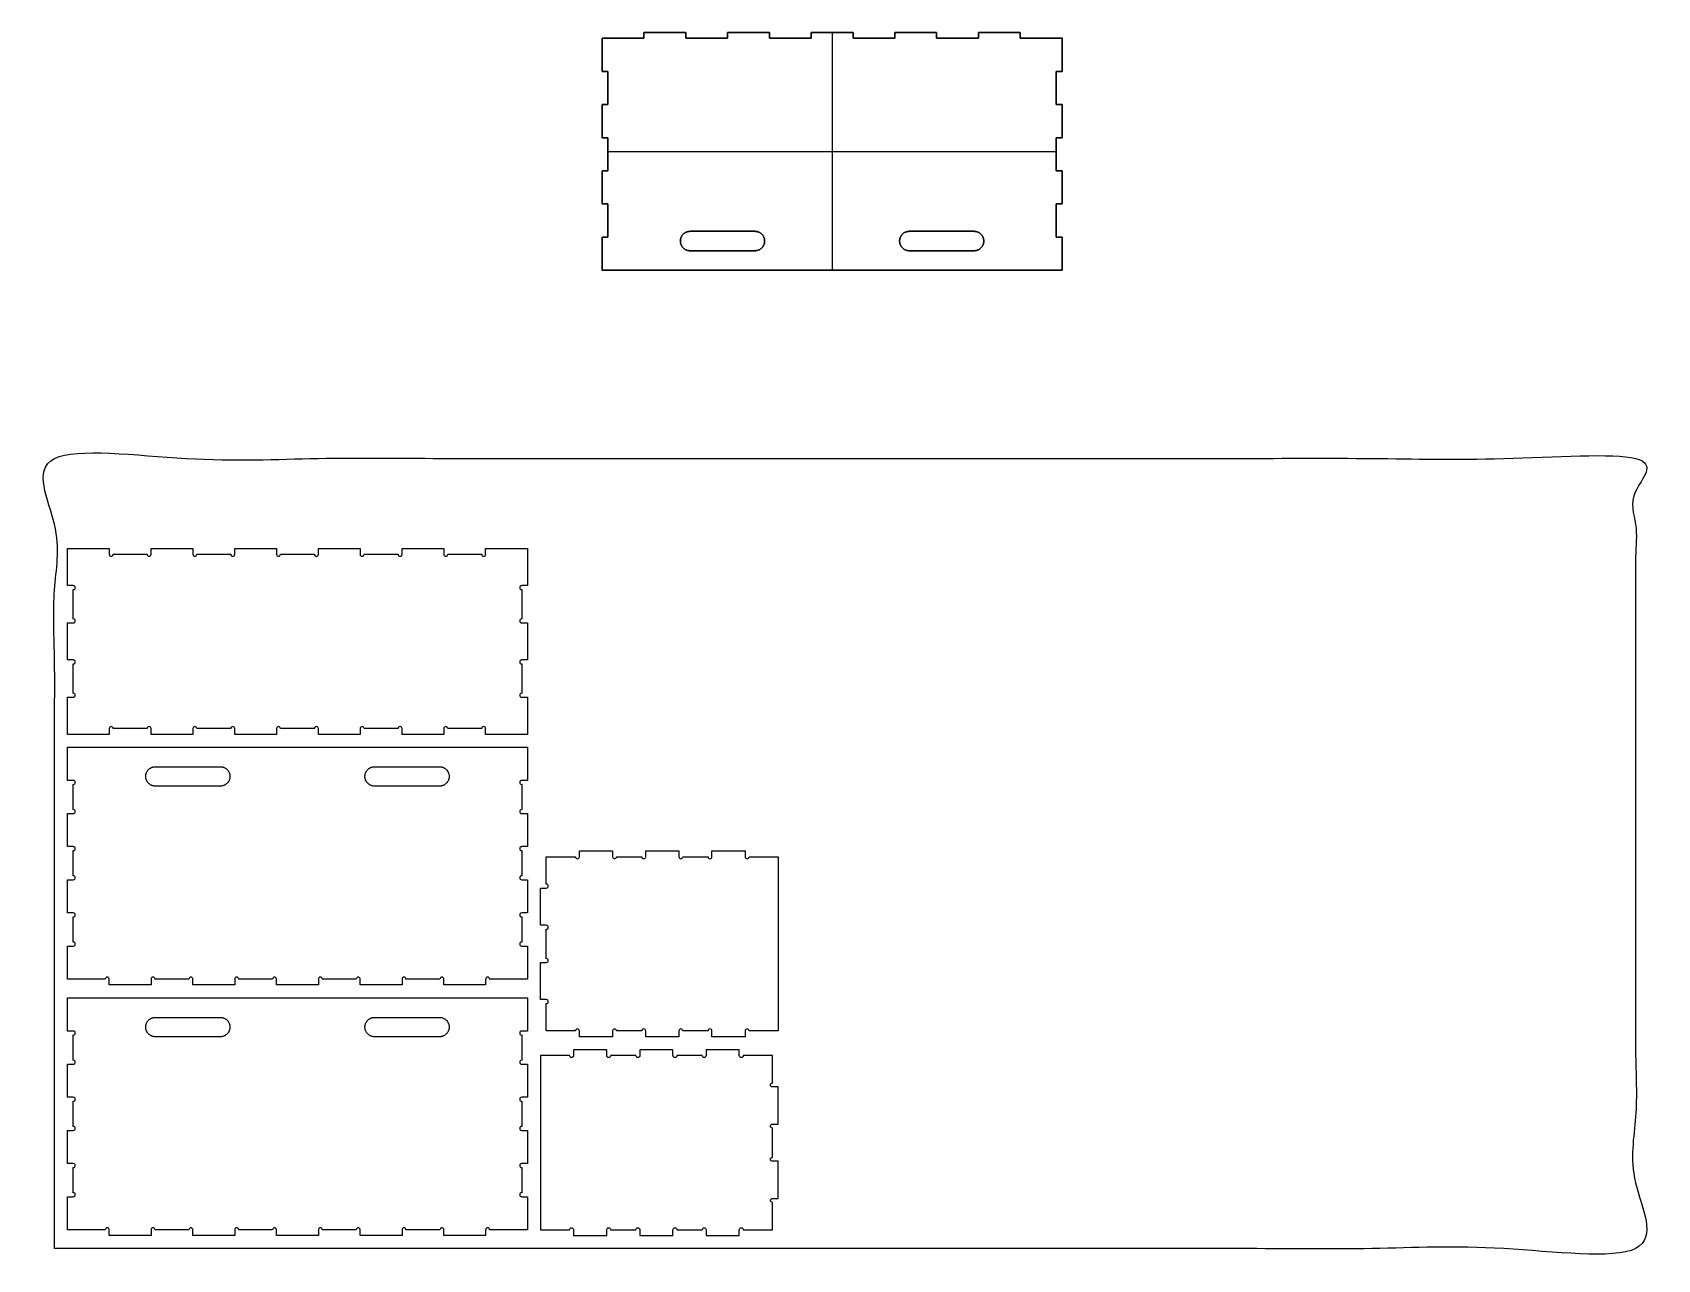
# Model space of a CAD drawing. Header units: millimetres. Extents: x -9556 to -1947, y -3269 to 306.
# Drawn here: x -7020 to -4513, y -3264 to -1370 of the extents above; entities that cross this region are included whole.
import ezdxf

# ---------------------------------------------------------------- set-up
doc = ezdxf.new("R2010")
doc.units = ezdxf.units.MM
doc.header["$MEASUREMENT"] = 0
doc.layers.add('2 TRAY TROLLEY$PARTS LAID OUT$DOUBLE BOX', color=7, linetype='Continuous', true_color=0x000000)
doc.layers.add('SHEETS TO CUT$9MM BIRCH$02.9 710 WIDE BOX', color=7, linetype='Continuous', true_color=0x000000)

msp = doc.modelspace()

# ---------------------------------------------------------------- linework, layer by layer
at = {"layer": '2 TRAY TROLLEY$PARTS LAID OUT$DOUBLE BOX', "color": 96, "true_color": 0x007f00}
for p, q in [((-6141.4, -1429.7, -50), (-6141.4, -1378.6, -50)), ((-6141.4, -1378.6, -41), (-6141.4, -1429.7, -41)), ((-6076.8, -1378.6, -46.6), (-6141.4, -1378.6, -46.6)), ((-6141.4, -1378.6, -45.5), (-6141.4, -1429.7, -45.5)), ((-6109.1, -1378.6, -50), (-6109.1, -1378.6, -41)), ((-6076.8, -1369.6, -41), (-6012.3, -1369.6, -41)), ((-6076.8, -1369.6, -50), (-6012.3, -1369.6, -50)), ((-6012.3, -1369.6, -45.5), (-6076.8, -1369.6, -45.5)), ((-5947.7, -1378.6, -46.6), (-6012.3, -1378.6, -46.6)), ((-5980, -1378.6, -50), (-5980, -1378.6, -41)), ((-5947.7, -1369.6, -41), (-5883.2, -1369.6, -41)), ((-5947.7, -1369.6, -50), (-5883.2, -1369.6, -50)), ((-5883.2, -1369.6, -45.5), (-5947.7, -1369.6, -45.5)), ((-5818.6, -1378.6, -46.6), (-5883.2, -1378.6, -46.6)), ((-5850.9, -1378.6, -50), (-5850.9, -1378.6, -41)), ((-5818.6, -1369.6, -41), (-5754.1, -1369.6, -41)), ((-5818.6, -1369.6, -50), (-5754.1, -1369.6, -50)), ((-5754.1, -1369.6, -45.5), (-5818.6, -1369.6, -45.5)), ((-5786.4, -1369.6, -41), (-5786.4, -1369.6, -50)), ((-5689.5, -1378.6, -46.6), (-5754.1, -1378.6, -46.6)), ((-5721.8, -1378.6, -50), (-5721.8, -1378.6, -41)), ((-5689.5, -1369.6, -41), (-5625, -1369.6, -41)), ((-5689.5, -1369.6, -50), (-5625, -1369.6, -50)), ((-5625, -1369.6, -45.5), (-5689.5, -1369.6, -45.5)), ((-5560.5, -1378.6, -46.6), (-5625, -1378.6, -46.6)), ((-5592.7, -1378.6, -50), (-5592.7, -1378.6, -41)), ((-5560.5, -1369.6, -41), (-5495.9, -1369.6, -41)), ((-5560.5, -1369.6, -50), (-5495.9, -1369.6, -50)), ((-5495.9, -1369.6, -45.5), (-5560.5, -1369.6, -45.5)), ((-5431.4, -1378.6, -46.6), (-5495.9, -1378.6, -46.6)), ((-5463.6, -1378.6, -50), (-5463.6, -1378.6, -41)), ((-5431.4, -1378.6, -41), (-5431.4, -1429.7, -41)), ((-5431.4, -1378.6, -50), (-5431.4, -1429.7, -50)), ((-5431.4, -1429.7, -45.5), (-5431.4, -1378.6, -45.5)), ((-6136.9, -1429.7, -50), (-6136.9, -1429.7, -41)), ((-6132.4, -1429.7, -41), (-6132.4, -1429.7, -50)), ((-5440.4, -1429.7, -41), (-5440.4, -1429.7, -50)), ((-5435.9, -1429.7, -50), (-5435.9, -1429.7, -41)), ((-6132.4, -1455.3, -50), (-6132.4, -1455.3, -41)), ((-5440.4, -1455.3, -50), (-5440.4, -1455.3, -41)), ((-6141.4, -1532, -50), (-6141.4, -1480.9, -50)), ((-6141.4, -1480.9, -41), (-6141.4, -1532, -41)), ((-6141.4, -1480.9, -45.5), (-6141.4, -1532, -45.5)), ((-6136.9, -1480.9, -50), (-6136.9, -1480.9, -41)), ((-6132.4, -1480.9, -41), (-6132.4, -1480.9, -50)), ((-5440.4, -1480.9, -41), (-5440.4, -1480.9, -50)), ((-5435.9, -1480.9, -50), (-5435.9, -1480.9, -41)), ((-5431.4, -1480.9, -41), (-5431.4, -1532, -41)), ((-5431.4, -1480.9, -50), (-5431.4, -1532, -50)), ((-5431.4, -1532, -45.5), (-5431.4, -1480.9, -45.5)), ((-6136.9, -1532, -50), (-6136.9, -1532, -41)), ((-6132.4, -1532, -41), (-6132.4, -1532, -50)), ((-5440.4, -1532, -41), (-5440.4, -1532, -50)), ((-5435.9, -1532, -50), (-5435.9, -1532, -41)), ((-6132.4, -1557.6, -50), (-6132.4, -1557.6, -41)), ((-5440.4, -1557.6, -50), (-5440.4, -1557.6, -41)), ((-6141.4, -1634.3, -50), (-6141.4, -1583.1, -50)), ((-6141.4, -1583.1, -41), (-6141.4, -1634.3, -41)), ((-6141.4, -1583.1, -45.5), (-6141.4, -1634.3, -45.5)), ((-6136.9, -1583.1, -50), (-6136.9, -1583.1, -41)), ((-6132.4, -1583.1, -50), (-6132.4, -1583.1, -41)), ((-5440.4, -1583.1, -50), (-5440.4, -1583.1, -41)), ((-5435.9, -1583.1, -50), (-5435.9, -1583.1, -41)), ((-5431.4, -1583.1, -41), (-5431.4, -1634.3, -41)), ((-5431.4, -1583.1, -50), (-5431.4, -1634.3, -50)), ((-5431.4, -1634.3, -45.5), (-5431.4, -1583.1, -45.5)), ((-6136.9, -1634.3, -50), (-6136.9, -1634.3, -41)), ((-6132.4, -1634.3, -41), (-6132.4, -1634.3, -50)), ((-5440.4, -1634.3, -41), (-5440.4, -1634.3, -50)), ((-5435.9, -1634.3, -50), (-5435.9, -1634.3, -41)), ((-6132.4, -1659.9, -50), (-6132.4, -1659.9, -41)), ((-5440.4, -1659.9, -50), (-5440.4, -1659.9, -41)), ((-6141.4, -1736.6, -50), (-6141.4, -1685.4, -50)), ((-6141.4, -1685.4, -41), (-6141.4, -1736.6, -41)), ((-6141.4, -1685.4, -45.5), (-6141.4, -1736.6, -45.5)), ((-6136.9, -1685.4, -50), (-6136.9, -1685.4, -41)), ((-6132.4, -1685.4, -50), (-6132.4, -1685.4, -41)), ((-5440.4, -1685.4, -50), (-5440.4, -1685.4, -41)), ((-5435.9, -1685.4, -50), (-5435.9, -1685.4, -41)), ((-5431.4, -1685.4, -41), (-5431.4, -1736.6, -41)), ((-5431.4, -1685.4, -50), (-5431.4, -1736.6, -50)), ((-5431.4, -1736.6, -45.5), (-5431.4, -1685.4, -45.5)), ((-6141.4, -1736.6, -41), (-5431.4, -1736.6, -41)), ((-5431.4, -1736.6, -50), (-6141.4, -1736.6, -50)), ((-6141.4, -1736.6, -50), (-6141.4, -1736.6, -41)), ((-6141.4, -1736.6, -45.5), (-5431.4, -1736.6, -45.5)), ((-5786.4, -1736.6, -41), (-5786.4, -1736.6, -50)), ((-5431.4, -1736.6, -50), (-5431.4, -1736.6, -41))]:
    msp.add_line(p, q, dxfattribs=at)
for points in [[(-6141.4, -1378.6, -50), (-6109.1, -1378.6, -50), (-6076.8, -1378.6, -50)], [(-6141.4, -1378.6, -41), (-6141.4, -1378.6, -45.5), (-6141.4, -1378.6, -50)], [(-6076.8, -1378.6, -41), (-6109.1, -1378.6, -41), (-6141.4, -1378.6, -41)], [(-6076.8, -1369.6, -41), (-6076.8, -1369.6, -45.5), (-6076.8, -1369.6, -50)], [(-6076.8, -1369.6, -50), (-6076.8, -1374.1, -50), (-6076.8, -1378.6, -50)], [(-6076.8, -1378.6, -41), (-6076.8, -1374.1, -41), (-6076.8, -1369.6, -41)], [(-6076.8, -1378.6, -46.6), (-6076.8, -1374.1, -46.6), (-6076.8, -1369.6, -46.6)], [(-6076.8, -1378.6, -50), (-6076.8, -1378.6, -45.5), (-6076.8, -1378.6, -41)], [(-6012.3, -1369.6, -50), (-6012.3, -1369.6, -45.5), (-6012.3, -1369.6, -41)], [(-6012.3, -1378.6, -50), (-6012.3, -1374.1, -50), (-6012.3, -1369.6, -50)], [(-6012.3, -1369.6, -41), (-6012.3, -1374.1, -41), (-6012.3, -1378.6, -41)], [(-6012.3, -1378.6, -46.6), (-6012.3, -1374.1, -46.6), (-6012.3, -1369.6, -46.6)], [(-6012.3, -1378.6, -50), (-5980, -1378.6, -50), (-5947.7, -1378.6, -50)], [(-5947.7, -1378.6, -41), (-5980, -1378.6, -41), (-6012.3, -1378.6, -41)], [(-6012.3, -1378.6, -41), (-6012.3, -1378.6, -45.5), (-6012.3, -1378.6, -50)], [(-5947.7, -1369.6, -41), (-5947.7, -1369.6, -45.5), (-5947.7, -1369.6, -50)], [(-5947.7, -1369.6, -50), (-5947.7, -1374.1, -50), (-5947.7, -1378.6, -50)], [(-5947.7, -1378.6, -41), (-5947.7, -1374.1, -41), (-5947.7, -1369.6, -41)], [(-5947.7, -1378.6, -46.6), (-5947.7, -1374.1, -46.6), (-5947.7, -1369.6, -46.6)], [(-5947.7, -1378.6, -50), (-5947.7, -1378.6, -45.5), (-5947.7, -1378.6, -41)], [(-5883.2, -1369.6, -50), (-5883.2, -1369.6, -45.5), (-5883.2, -1369.6, -41)], [(-5883.2, -1378.6, -50), (-5883.2, -1374.1, -50), (-5883.2, -1369.6, -50)], [(-5883.2, -1369.6, -41), (-5883.2, -1374.1, -41), (-5883.2, -1378.6, -41)], [(-5883.2, -1378.6, -46.6), (-5883.2, -1374.1, -46.6), (-5883.2, -1369.6, -46.6)], [(-5883.2, -1378.6, -50), (-5850.9, -1378.6, -50), (-5818.6, -1378.6, -50)], [(-5818.6, -1378.6, -41), (-5850.9, -1378.6, -41), (-5883.2, -1378.6, -41)], [(-5883.2, -1378.6, -41), (-5883.2, -1378.6, -45.5), (-5883.2, -1378.6, -50)], [(-5818.6, -1369.6, -41), (-5818.6, -1369.6, -45.5), (-5818.6, -1369.6, -50)], [(-5818.6, -1369.6, -50), (-5818.6, -1374.1, -50), (-5818.6, -1378.6, -50)], [(-5818.6, -1378.6, -41), (-5818.6, -1374.1, -41), (-5818.6, -1369.6, -41)], [(-5818.6, -1378.6, -46.6), (-5818.6, -1374.1, -46.6), (-5818.6, -1369.6, -46.6)], [(-5818.6, -1378.6, -50), (-5818.6, -1378.6, -45.5), (-5818.6, -1378.6, -41)], [(-5786.4, -1369.6, -50), (-5786.4, -1553.1, -50), (-5786.4, -1736.6, -50)], [(-5786.4, -1369.6, -41), (-5786.4, -1553.1, -41), (-5786.4, -1736.6, -41)], [(-5754.1, -1369.6, -50), (-5754.1, -1369.6, -45.5), (-5754.1, -1369.6, -41)], [(-5754.1, -1378.6, -50), (-5754.1, -1374.1, -50), (-5754.1, -1369.6, -50)], [(-5754.1, -1369.6, -41), (-5754.1, -1374.1, -41), (-5754.1, -1378.6, -41)], [(-5754.1, -1378.6, -46.6), (-5754.1, -1374.1, -46.6), (-5754.1, -1369.6, -46.6)], [(-5754.1, -1378.6, -50), (-5721.8, -1378.6, -50), (-5689.5, -1378.6, -50)], [(-5689.5, -1378.6, -41), (-5721.8, -1378.6, -41), (-5754.1, -1378.6, -41)], [(-5754.1, -1378.6, -41), (-5754.1, -1378.6, -45.5), (-5754.1, -1378.6, -50)], [(-5689.5, -1369.6, -41), (-5689.5, -1369.6, -45.5), (-5689.5, -1369.6, -50)], [(-5689.5, -1369.6, -50), (-5689.5, -1374.1, -50), (-5689.5, -1378.6, -50)], [(-5689.5, -1378.6, -41), (-5689.5, -1374.1, -41), (-5689.5, -1369.6, -41)], [(-5689.5, -1378.6, -46.6), (-5689.5, -1374.1, -46.6), (-5689.5, -1369.6, -46.6)], [(-5689.5, -1378.6, -50), (-5689.5, -1378.6, -45.5), (-5689.5, -1378.6, -41)], [(-5625, -1369.6, -50), (-5625, -1369.6, -45.5), (-5625, -1369.6, -41)], [(-5625, -1378.6, -50), (-5625, -1374.1, -50), (-5625, -1369.6, -50)], [(-5625, -1369.6, -41), (-5625, -1374.1, -41), (-5625, -1378.6, -41)], [(-5625, -1378.6, -46.6), (-5625, -1374.1, -46.6), (-5625, -1369.6, -46.6)], [(-5625, -1378.6, -50), (-5592.7, -1378.6, -50), (-5560.5, -1378.6, -50)], [(-5560.5, -1378.6, -41), (-5592.7, -1378.6, -41), (-5625, -1378.6, -41)], [(-5625, -1378.6, -41), (-5625, -1378.6, -45.5), (-5625, -1378.6, -50)], [(-5560.5, -1369.6, -41), (-5560.5, -1369.6, -45.5), (-5560.5, -1369.6, -50)], [(-5560.5, -1369.6, -50), (-5560.5, -1374.1, -50), (-5560.5, -1378.6, -50)], [(-5560.5, -1378.6, -41), (-5560.5, -1374.1, -41), (-5560.5, -1369.6, -41)], [(-5560.5, -1378.6, -46.6), (-5560.5, -1374.1, -46.6), (-5560.5, -1369.6, -46.6)], [(-5560.5, -1378.6, -50), (-5560.5, -1378.6, -45.5), (-5560.5, -1378.6, -41)], [(-5495.9, -1369.6, -41), (-5495.9, -1374.1, -41), (-5495.9, -1378.6, -41)], [(-5495.9, -1369.6, -50), (-5495.9, -1369.6, -45.5), (-5495.9, -1369.6, -41)], [(-5495.9, -1378.6, -50), (-5495.9, -1374.1, -50), (-5495.9, -1369.6, -50)], [(-5495.9, -1378.6, -46.6), (-5495.9, -1374.1, -46.6), (-5495.9, -1369.6, -46.6)], [(-5431.4, -1378.6, -41), (-5463.6, -1378.6, -41), (-5495.9, -1378.6, -41)], [(-5495.9, -1378.6, -50), (-5463.6, -1378.6, -50), (-5431.4, -1378.6, -50)], [(-5495.9, -1378.6, -41), (-5495.9, -1378.6, -45.5), (-5495.9, -1378.6, -50)], [(-5431.4, -1378.6, -50), (-5431.4, -1378.6, -45.5), (-5431.4, -1378.6, -41)], [(-6132.4, -1429.7, -41), (-6136.9, -1429.7, -41), (-6141.4, -1429.7, -41)], [(-6141.4, -1429.7, -50), (-6141.4, -1429.7, -45.5), (-6141.4, -1429.7, -41)], [(-6141.4, -1429.7, -50), (-6136.9, -1429.7, -50), (-6132.4, -1429.7, -50)], [(-6132.4, -1480.9, -41), (-6132.4, -1455.3, -41), (-6132.4, -1429.7, -41)], [(-6132.4, -1429.7, -50), (-6132.4, -1455.3, -50), (-6132.4, -1480.9, -50)], [(-5431.4, -1429.7, -41), (-5435.9, -1429.7, -41), (-5440.4, -1429.7, -41)], [(-5440.4, -1429.7, -41), (-5440.4, -1455.3, -41), (-5440.4, -1480.9, -41)], [(-5440.4, -1429.7, -50), (-5435.9, -1429.7, -50), (-5431.4, -1429.7, -50)], [(-5440.4, -1480.9, -50), (-5440.4, -1455.3, -50), (-5440.4, -1429.7, -50)], [(-5431.4, -1429.7, -50), (-5431.4, -1429.7, -45.5), (-5431.4, -1429.7, -41)], [(-6141.4, -1480.9, -41), (-6136.9, -1480.9, -41), (-6132.4, -1480.9, -41)], [(-6141.4, -1480.9, -41), (-6141.4, -1480.9, -45.5), (-6141.4, -1480.9, -50)], [(-6132.4, -1480.9, -50), (-6136.9, -1480.9, -50), (-6141.4, -1480.9, -50)], [(-5440.4, -1480.9, -41), (-5435.9, -1480.9, -41), (-5431.4, -1480.9, -41)], [(-5431.4, -1480.9, -50), (-5435.9, -1480.9, -50), (-5440.4, -1480.9, -50)], [(-5431.4, -1480.9, -41), (-5431.4, -1480.9, -45.5), (-5431.4, -1480.9, -50)], [(-6132.4, -1532, -41), (-6136.9, -1532, -41), (-6141.4, -1532, -41)], [(-6141.4, -1532, -41), (-6141.4, -1532, -45.5), (-6141.4, -1532, -50)], [(-6141.4, -1532, -50), (-6136.9, -1532, -50), (-6132.4, -1532, -50)], [(-6132.4, -1583.1, -41), (-6132.4, -1557.6, -41), (-6132.4, -1532, -41)], [(-6132.4, -1532, -50), (-6132.4, -1557.6, -50), (-6132.4, -1583.1, -50)], [(-6132.4, -1553.1, -50), (-5786.4, -1553.1, -50), (-5440.4, -1553.1, -50)], [(-6132.4, -1553.1, -41), (-5786.4, -1553.1, -41), (-5440.4, -1553.1, -41)], [(-5431.4, -1532, -41), (-5435.9, -1532, -41), (-5440.4, -1532, -41)], [(-5440.4, -1532, -41), (-5440.4, -1557.6, -41), (-5440.4, -1583.1, -41)], [(-5440.4, -1532, -50), (-5435.9, -1532, -50), (-5431.4, -1532, -50)], [(-5440.4, -1583.1, -50), (-5440.4, -1557.6, -50), (-5440.4, -1532, -50)], [(-5431.4, -1532, -41), (-5431.4, -1532, -45.5), (-5431.4, -1532, -50)], [(-6141.4, -1583.1, -41), (-6136.9, -1583.1, -41), (-6132.4, -1583.1, -41)], [(-6141.4, -1583.1, -41), (-6141.4, -1583.1, -45.5), (-6141.4, -1583.1, -50)], [(-6132.4, -1583.1, -50), (-6136.9, -1583.1, -50), (-6141.4, -1583.1, -50)], [(-5440.4, -1583.1, -41), (-5435.9, -1583.1, -41), (-5431.4, -1583.1, -41)], [(-5431.4, -1583.1, -50), (-5435.9, -1583.1, -50), (-5440.4, -1583.1, -50)], [(-5431.4, -1583.1, -41), (-5431.4, -1583.1, -45.5), (-5431.4, -1583.1, -50)], [(-6132.4, -1634.3, -41), (-6136.9, -1634.3, -41), (-6141.4, -1634.3, -41)], [(-6141.4, -1634.3, -41), (-6141.4, -1634.3, -45.5), (-6141.4, -1634.3, -50)], [(-6141.4, -1634.3, -50), (-6136.9, -1634.3, -50), (-6132.4, -1634.3, -50)], [(-6132.4, -1685.4, -41), (-6132.4, -1659.9, -41), (-6132.4, -1634.3, -41)], [(-6132.4, -1634.3, -50), (-6132.4, -1659.9, -50), (-6132.4, -1685.4, -50)], [(-5431.4, -1634.3, -41), (-5435.9, -1634.3, -41), (-5440.4, -1634.3, -41)], [(-5440.4, -1634.3, -41), (-5440.4, -1659.9, -41), (-5440.4, -1685.4, -41)], [(-5440.4, -1634.3, -50), (-5435.9, -1634.3, -50), (-5431.4, -1634.3, -50)], [(-5440.4, -1685.4, -50), (-5440.4, -1659.9, -50), (-5440.4, -1634.3, -50)], [(-5431.4, -1634.3, -41), (-5431.4, -1634.3, -45.5), (-5431.4, -1634.3, -50)], [(-5905.5, -1676.6, -50), (-5955.5, -1676.6, -50), (-6005.5, -1676.6, -50)], [(-6005.5, -1676.6, -41), (-5955.5, -1676.6, -41), (-5905.5, -1676.6, -41)], [(-6005.5, -1676.6, -41), (-6005.5, -1676.6, -45.5), (-6005.5, -1676.6, -50)], [(-5948, -1676.6, -41), (-5948, -1676.6, -45.5), (-5948, -1676.6, -50)], [(-5905.5, -1676.6, -41), (-5905.5, -1676.6, -45.5), (-5905.5, -1676.6, -50)], [(-5567.2, -1676.6, -50), (-5617.2, -1676.6, -50), (-5667.2, -1676.6, -50)], [(-5667.2, -1676.6, -41), (-5617.2, -1676.6, -41), (-5567.2, -1676.6, -41)], [(-5667.2, -1676.6, -41), (-5667.2, -1676.6, -45.5), (-5667.2, -1676.6, -50)], [(-5624.7, -1676.6, -41), (-5624.7, -1676.6, -45.5), (-5624.7, -1676.6, -50)], [(-5567.2, -1676.6, -41), (-5567.2, -1676.6, -45.5), (-5567.2, -1676.6, -50)], [(-6141.4, -1685.4, -41), (-6136.9, -1685.4, -41), (-6132.4, -1685.4, -41)], [(-6141.4, -1685.4, -41), (-6141.4, -1685.4, -45.5), (-6141.4, -1685.4, -50)], [(-6132.4, -1685.4, -50), (-6136.9, -1685.4, -50), (-6141.4, -1685.4, -50)], [(-6020.5, -1691.6, -41), (-6020.5, -1691.6, -45.5), (-6020.5, -1691.6, -50)], [(-5890.5, -1691.6, -41), (-5890.5, -1691.6, -45.5), (-5890.5, -1691.6, -50)], [(-5682.2, -1691.6, -41), (-5682.2, -1691.6, -45.5), (-5682.2, -1691.6, -50)], [(-5552.2, -1691.6, -41), (-5552.2, -1691.6, -45.5), (-5552.2, -1691.6, -50)], [(-5440.4, -1685.4, -41), (-5435.9, -1685.4, -41), (-5431.4, -1685.4, -41)], [(-5431.4, -1685.4, -50), (-5435.9, -1685.4, -50), (-5440.4, -1685.4, -50)], [(-5431.4, -1685.4, -41), (-5431.4, -1685.4, -45.5), (-5431.4, -1685.4, -50)], [(-6005.5, -1706.6, -50), (-5955.5, -1706.6, -50), (-5905.5, -1706.6, -50)], [(-5905.5, -1706.6, -41), (-5955.5, -1706.6, -41), (-6005.5, -1706.6, -41)], [(-6005.5, -1706.6, -41), (-6005.5, -1706.6, -45.5), (-6005.5, -1706.6, -50)], [(-5948, -1706.6, -41), (-5948, -1706.6, -45.5), (-5948, -1706.6, -50)], [(-5905.5, -1706.6, -41), (-5905.5, -1706.6, -45.5), (-5905.5, -1706.6, -50)], [(-5667.2, -1706.6, -50), (-5617.2, -1706.6, -50), (-5567.2, -1706.6, -50)], [(-5567.2, -1706.6, -41), (-5617.2, -1706.6, -41), (-5667.2, -1706.6, -41)], [(-5667.2, -1706.6, -41), (-5667.2, -1706.6, -45.5), (-5667.2, -1706.6, -50)], [(-5624.7, -1706.6, -41), (-5624.7, -1706.6, -45.5), (-5624.7, -1706.6, -50)], [(-5567.2, -1706.6, -41), (-5567.2, -1706.6, -45.5), (-5567.2, -1706.6, -50)]]:
    msp.add_open_spline(points, degree=2, dxfattribs=at)
for points, weights, knots in [([(-6005.5, -1676.6, -50), (-6020.5, -1676.6, -50), (-6020.5, -1691.6, -50), (-6020.5, -1706.6, -50), (-6005.5, -1706.6, -50)], [1, 0.707106781187, 1, 0.707106781187, 1], [-117.12389, -117.12389, -117.12389, -93.561945, -93.561945, -70, -70, -70]), ([(-6005.5, -1706.6, -41), (-6020.5, -1706.6, -41), (-6020.5, -1691.6, -41), (-6020.5, -1676.6, -41), (-6005.5, -1676.6, -41)], [1, 0.707106781187, 1, 0.707106781187, 1], [70, 70, 70, 93.561945, 93.561945, 117.12389, 117.12389, 117.12389]), ([(-5905.5, -1706.6, -50), (-5890.5, -1706.6, -50), (-5890.5, -1691.6, -50), (-5890.5, -1676.6, -50), (-5905.5, -1676.6, -50)], [1, 0.707106781187, 1, 0.707106781187, 1], [-234.24778, -234.24778, -234.24778, -210.685835, -210.685835, -187.12389, -187.12389, -187.12389]), ([(-5905.5, -1676.6, -41), (-5890.5, -1676.6, -41), (-5890.5, -1691.6, -41), (-5890.5, -1706.6, -41), (-5905.5, -1706.6, -41)], [0.999999860338, 0.707106851018, 1, 0.707106781187, 1], [187.12389, 187.12389, 187.12389, 210.685832, 210.685832, 234.24778, 234.24778, 234.24778]), ([(-5667.2, -1676.6, -50), (-5682.2, -1676.6, -50), (-5682.2, -1691.6, -50), (-5682.2, -1706.6, -50), (-5667.2, -1706.6, -50)], [0.999999860338, 0.707106851018, 1, 0.707106781187, 1], [187.12389, 187.12389, 187.12389, 210.685832, 210.685832, 234.24778, 234.24778, 234.24778]), ([(-5667.2, -1706.6, -41), (-5682.2, -1706.6, -41), (-5682.2, -1691.6, -41), (-5682.2, -1676.6, -41), (-5667.2, -1676.6, -41)], [1, 0.707106781187, 1, 0.707106851018, 0.999999860338], [-234.24778, -234.24778, -234.24778, -210.685832, -210.685832, -187.12389, -187.12389, -187.12389]), ([(-5567.2, -1706.6, -50), (-5552.2, -1706.6, -50), (-5552.2, -1691.6, -50), (-5552.2, -1676.6, -50), (-5567.2, -1676.6, -50)], [1, 0.707106781187, 1, 0.707106781187, 1], [70, 70, 70, 93.561945, 93.561945, 117.12389, 117.12389, 117.12389]), ([(-5567.2, -1676.6, -41), (-5552.2, -1676.6, -41), (-5552.2, -1691.6, -41), (-5552.2, -1706.6, -41), (-5567.2, -1706.6, -41)], [1, 0.707106781187, 1, 0.707106781187, 1], [-117.12389, -117.12389, -117.12389, -93.561945, -93.561945, -70, -70, -70])]:
    msp.add_rational_spline(points, weights, degree=2, knots=knots, dxfattribs=at)
at = {"layer": 'SHEETS TO CUT$9MM BIRCH$02.9 710 WIDE BOX', "color": 1, "true_color": 0xff0000}
for p, q in [((-6966.4, -2223.7), (-6966.4, -2166.3)), ((-6966.4, -2166.3), (-6901.9, -2166.3)), ((-6837.4, -2166.3), (-6772.8, -2166.3)), ((-6708.3, -2166.3), (-6643.7, -2166.3)), ((-6579.2, -2166.3), (-6514.6, -2166.3)), ((-6450.1, -2166.3), (-6385.5, -2166.3)), ((-6321, -2166.3), (-6256.4, -2166.3)), ((-6256.4, -2166.3), (-6256.4, -2223.7)), ((-6966.4, -2338.5), (-6966.4, -2281.1)), ((-6256.4, -2281.1), (-6256.4, -2338.5)), ((-6966.4, -2453.3), (-6966.4, -2395.9)), ((-6256.4, -2395.9), (-6256.4, -2453.3)), ((-6901.9, -2453.3), (-6966.4, -2453.3)), ((-6772.8, -2453.3), (-6837.4, -2453.3)), ((-6643.7, -2453.3), (-6708.3, -2453.3)), ((-6514.6, -2453.3), (-6579.2, -2453.3)), ((-6385.5, -2453.3), (-6450.1, -2453.3)), ((-6256.4, -2453.3), (-6321, -2453.3)), ((-6966.4, -2524.4), (-6966.4, -2473.3)), ((-6966.4, -2473.3), (-6256.4, -2473.3)), ((-6256.4, -2473.3), (-6256.4, -2524.4)), ((-6966.4, -2626.7), (-6966.4, -2575.6)), ((-6256.4, -2575.6), (-6256.4, -2626.7)), ((-6176.3, -2633.3), (-6125.2, -2633.3)), ((-6074, -2633.3), (-6022.9, -2633.3)), ((-5971.7, -2633.3), (-5920.6, -2633.3)), ((-5869.4, -2642.3), (-5869.4, -2911.3)), ((-6966.4, -2729), (-6966.4, -2677.9)), ((-6256.4, -2677.9), (-6256.4, -2729)), ((-6236.4, -2748.1), (-6236.4, -2690.7)), ((-6966.4, -2831.3), (-6966.4, -2780.2)), ((-6256.4, -2780.2), (-6256.4, -2831.3)), ((-6236.4, -2862.9), (-6236.4, -2805.5)), ((-6837.4, -2840.3), (-6901.9, -2840.3)), ((-6708.3, -2840.3), (-6772.8, -2840.3)), ((-6579.2, -2840.3), (-6643.7, -2840.3)), ((-6450.1, -2840.3), (-6514.6, -2840.3)), ((-6321, -2840.3), (-6385.5, -2840.3)), ((-6966.4, -2911.4), (-6966.4, -2860.3)), ((-6966.4, -2860.3), (-6256.4, -2860.3)), ((-6256.4, -2860.3), (-6256.4, -2911.4)), ((-6125.2, -2920.3), (-6176.3, -2920.3)), ((-6022.9, -2920.3), (-6074, -2920.3)), ((-5920.6, -2920.3), (-5971.7, -2920.3)), ((-6236.4, -2949.3), (-6236.4, -3218.3)), ((-6134.2, -2940.3), (-6185.3, -2940.3)), ((-6031.9, -2940.3), (-6083, -2940.3)), ((-5929.6, -2940.3), (-5980.7, -2940.3)), ((-6966.4, -3013.7), (-6966.4, -2962.6)), ((-6256.4, -2962.6), (-6256.4, -3013.7)), ((-5869.4, -3055.1), (-5869.4, -2997.7)), ((-6966.4, -3116), (-6966.4, -3064.9)), ((-6256.4, -3064.9), (-6256.4, -3116)), ((-5869.4, -3169.9), (-5869.4, -3112.5)), ((-6966.4, -3218.3), (-6966.4, -3167.2)), ((-6256.4, -3167.2), (-6256.4, -3218.3)), ((-6837.4, -3227.3), (-6901.9, -3227.3)), ((-6708.3, -3227.3), (-6772.8, -3227.3)), ((-6579.2, -3227.3), (-6643.7, -3227.3)), ((-6450.1, -3227.3), (-6514.6, -3227.3)), ((-6321, -3227.3), (-6385.5, -3227.3)), ((-6185.3, -3227.3), (-6134.2, -3227.3)), ((-6083, -3227.3), (-6031.9, -3227.3)), ((-5980.7, -3227.3), (-5929.6, -3227.3))]:
    msp.add_line(p, q, dxfattribs=at)
for centre, start, end in [((-6898.9, -2175.3), 180, 0), ((-6840.4, -2175.3), 180, 360), ((-6769.8, -2175.3), 180, 360), ((-6711.3, -2175.3), 180, 360), ((-6640.7, -2175.3), 180, 360), ((-6582.2, -2175.3), 180, 360), ((-6511.6, -2175.3), 180, 0), ((-6453.1, -2175.3), 180, 360), ((-6382.5, -2175.3), 180, 0), ((-6324, -2175.3), 180, 0), ((-6957.4, -2226.8), 270, 90), ((-6265.4, -2226.8), 90, 270), ((-6957.4, -2278.1), 270, 90), ((-6265.4, -2278.1), 90, 270), ((-6957.4, -2341.6), 270, 90), ((-6265.4, -2341.6), 90, 270), ((-6957.4, -2392.9), 270, 90), ((-6265.4, -2392.9), 90, 270), ((-6898.9, -2444.3), 0, 180), ((-6840.4, -2444.3), 360, 180), ((-6769.8, -2444.3), 360, 180), ((-6711.3, -2444.3), 360, 180), ((-6640.7, -2444.3), 360, 180), ((-6582.2, -2444.3), 360, 180), ((-6511.6, -2444.3), 0, 180), ((-6453.1, -2444.3), 360, 180), ((-6382.5, -2444.3), 360, 180), ((-6324, -2444.3), 360, 180), ((-6957.4, -2527.5), 270, 90), ((-6265.4, -2527.5), 90, 270), ((-6957.4, -2572.5), 270, 90), ((-6265.4, -2572.5), 90, 270), ((-6957.4, -2629.8), 270, 90), ((-6265.4, -2629.8), 90, 270), ((-6179.4, -2642.3), 180, 0), ((-6122.1, -2642.3), 180, 0), ((-6077.1, -2642.3), 180, 0), ((-6019.8, -2642.3), 180, 0), ((-5974.8, -2642.3), 180, 0), ((-5917.5, -2642.3), 180, 0), ((-6957.4, -2674.8), 270, 90), ((-6265.4, -2674.8), 90, 270), ((-6227.4, -2687.7), 270, 90), ((-6957.4, -2732.1), 270, 90), ((-6265.4, -2732.1), 90, 270), ((-6227.4, -2751.2), 270, 90), ((-6957.4, -2777.1), 270, 90), ((-6265.4, -2777.1), 90, 270), ((-6227.4, -2802.5), 270, 90), ((-6905, -2831.3), 0, 180), ((-6834.3, -2831.3), 360, 180), ((-6775.9, -2831.3), 360, 180), ((-6705.2, -2831.3), 0, 180), ((-6646.8, -2831.3), 360, 180), ((-6576.1, -2831.3), 0, 180), ((-6517.7, -2831.3), 0, 180), ((-6447, -2831.3), 360, 180), ((-6388.6, -2831.3), 0, 180), ((-6317.9, -2831.3), 0, 180), ((-6227.4, -2866), 270, 90), ((-6179.4, -2911.3), 360, 180), ((-6122.1, -2911.3), 0, 180), ((-6077.1, -2911.3), 360, 180), ((-6019.8, -2911.3), 0, 180), ((-5974.8, -2911.3), 360, 180), ((-5917.5, -2911.3), 360, 180), ((-6957.4, -2914.5), 270, 90), ((-6265.4, -2914.5), 90, 270), ((-6957.4, -2959.5), 270, 90), ((-6265.4, -2959.5), 90, 270), ((-6957.4, -3016.8), 270, 90), ((-6265.4, -3016.8), 90, 270), ((-6957.4, -3061.8), 270, 90), ((-6265.4, -3061.8), 90, 270), ((-6957.4, -3119.1), 270, 90), ((-6265.4, -3119.1), 90, 270), ((-6957.4, -3164.1), 270, 90), ((-6265.4, -3164.1), 90, 270), ((-6905, -3218.3), 0, 180), ((-6834.3, -3218.3), 360, 180), ((-6775.9, -3218.3), 360, 180), ((-6705.2, -3218.3), 0, 180), ((-6646.8, -3218.3), 360, 180), ((-6576.1, -3218.3), 0, 180), ((-6517.7, -3218.3), 0, 180), ((-6447, -3218.3), 360, 180), ((-6388.6, -3218.3), 0, 180), ((-6317.9, -3218.3), 0, 180)]:
    msp.add_arc(centre, 3.05, start, end, dxfattribs=at)
at = {"layer": 'SHEETS TO CUT$9MM BIRCH$02.9 710 WIDE BOX', "color": 1, "true_color": 0xff0000, "extrusion": (0, 0, -1)}
for centre, start, end in [((6188.4, -2949.3), 180, 0), ((6131.1, -2949.3), 180, 0), ((6086.1, -2949.3), 180, 0), ((6028.8, -2949.3), 180, 0), ((5983.8, -2949.3), 180, 0), ((5926.5, -2949.3), 180, 0), ((5878.4, -2994.7), 270, 90), ((5878.4, -3058.2), 270, 90), ((5878.4, -3109.5), 270, 90), ((5878.4, -3173), 270, 90), ((6188.4, -3218.3), 360, 180), ((6131.1, -3218.3), 360, 180), ((6086.1, -3218.3), 0, 180), ((6028.8, -3218.3), 360, 180), ((5983.8, -3218.3), 0, 180), ((5926.5, -3218.3), 360, 180)]:
    msp.add_arc(centre, 3.05, start, end, dxfattribs=at)
at = {"layer": 'SHEETS TO CUT$9MM BIRCH$02.9 710 WIDE BOX', "color": 251, "true_color": 0x696969}
msp.add_open_spline([(-6986.4, -3247.3), (-5766.4, -3247.3), (-4546.4, -3247.3), (-4546.4, -2637.3), (-4546.4, -2027.3), (-5766.4, -2027.3), (-6986.4, -2027.3), (-6986.4, -2637.3), (-6986.4, -3247.3)], degree=2, knots=[0, 0, 0, 1, 1, 2, 2, 3, 3, 4, 4, 4], dxfattribs=at)
at = {"layer": 'SHEETS TO CUT$9MM BIRCH$02.9 710 WIDE BOX', "color": 1, "true_color": 0xff0000}
for points in [[(-6901.9, -2166.3), (-6901.9, -2170.8), (-6901.9, -2175.3)], [(-6895.8, -2175.3), (-6869.6, -2175.3), (-6843.5, -2175.3)], [(-6837.4, -2175.3), (-6837.4, -2170.8), (-6837.4, -2166.3)], [(-6772.8, -2166.3), (-6772.8, -2170.8), (-6772.8, -2175.3)], [(-6766.7, -2175.3), (-6740.5, -2175.3), (-6714.4, -2175.3)], [(-6708.3, -2175.3), (-6708.3, -2170.8), (-6708.3, -2166.3)], [(-6643.7, -2166.3), (-6643.7, -2170.8), (-6643.7, -2175.3)], [(-6637.6, -2175.3), (-6611.4, -2175.3), (-6585.3, -2175.3)], [(-6579.2, -2175.3), (-6579.2, -2170.8), (-6579.2, -2166.3)], [(-6514.6, -2166.3), (-6514.6, -2170.8), (-6514.6, -2175.3)], [(-6508.5, -2175.3), (-6482.4, -2175.3), (-6456.2, -2175.3)], [(-6450.1, -2175.3), (-6450.1, -2170.8), (-6450.1, -2166.3)], [(-6385.5, -2166.3), (-6385.5, -2170.8), (-6385.5, -2175.3)], [(-6379.4, -2175.3), (-6353.3, -2175.3), (-6327.1, -2175.3)], [(-6321, -2175.3), (-6321, -2170.8), (-6321, -2166.3)], [(-6957.4, -2223.7), (-6961.9, -2223.7), (-6966.4, -2223.7)], [(-6957.4, -2275), (-6957.4, -2252.4), (-6957.4, -2229.8)], [(-6256.4, -2223.7), (-6260.9, -2223.7), (-6265.4, -2223.7)], [(-6265.4, -2229.8), (-6265.4, -2252.4), (-6265.4, -2275)], [(-6966.4, -2281.1), (-6961.9, -2281.1), (-6957.4, -2281.1)], [(-6265.4, -2281.1), (-6260.9, -2281.1), (-6256.4, -2281.1)], [(-6957.4, -2338.5), (-6961.9, -2338.5), (-6966.4, -2338.5)], [(-6957.4, -2389.8), (-6957.4, -2367.2), (-6957.4, -2344.6)], [(-6256.4, -2338.5), (-6260.9, -2338.5), (-6265.4, -2338.5)], [(-6265.4, -2344.6), (-6265.4, -2367.2), (-6265.4, -2389.8)], [(-6966.4, -2395.9), (-6961.9, -2395.9), (-6957.4, -2395.9)], [(-6265.4, -2395.9), (-6260.9, -2395.9), (-6256.4, -2395.9)], [(-6901.9, -2444.3), (-6901.9, -2448.8), (-6901.9, -2453.3)], [(-6843.5, -2444.3), (-6869.6, -2444.3), (-6895.8, -2444.3)], [(-6837.4, -2453.3), (-6837.4, -2448.8), (-6837.4, -2444.3)], [(-6772.8, -2444.3), (-6772.8, -2448.8), (-6772.8, -2453.3)], [(-6714.4, -2444.3), (-6740.5, -2444.3), (-6766.7, -2444.3)], [(-6708.3, -2453.3), (-6708.3, -2448.8), (-6708.3, -2444.3)], [(-6643.7, -2444.3), (-6643.7, -2448.8), (-6643.7, -2453.3)], [(-6585.3, -2444.3), (-6611.4, -2444.3), (-6637.6, -2444.3)], [(-6579.2, -2453.3), (-6579.2, -2448.8), (-6579.2, -2444.3)], [(-6514.6, -2444.3), (-6514.6, -2448.8), (-6514.6, -2453.3)], [(-6456.2, -2444.3), (-6482.4, -2444.3), (-6508.5, -2444.3)], [(-6450.1, -2453.3), (-6450.1, -2448.8), (-6450.1, -2444.3)], [(-6385.5, -2444.3), (-6385.5, -2448.8), (-6385.5, -2453.3)], [(-6327.1, -2444.3), (-6353.3, -2444.3), (-6379.4, -2444.3)], [(-6321, -2453.3), (-6321, -2448.8), (-6321, -2444.3)], [(-6957.4, -2524.4), (-6961.9, -2524.4), (-6966.4, -2524.4)], [(-6957.4, -2569.5), (-6957.4, -2550), (-6957.4, -2530.5)], [(-6256.4, -2524.4), (-6260.9, -2524.4), (-6265.4, -2524.4)], [(-6265.4, -2530.5), (-6265.4, -2550), (-6265.4, -2569.5)], [(-6966.4, -2575.6), (-6961.9, -2575.6), (-6957.4, -2575.6)], [(-6265.4, -2575.6), (-6260.9, -2575.6), (-6256.4, -2575.6)], [(-6957.4, -2626.7), (-6961.9, -2626.7), (-6966.4, -2626.7)], [(-6957.4, -2671.8), (-6957.4, -2652.3), (-6957.4, -2632.8)], [(-6256.4, -2626.7), (-6260.9, -2626.7), (-6265.4, -2626.7)], [(-6265.4, -2632.8), (-6265.4, -2652.3), (-6265.4, -2671.8)], [(-6227.4, -2684.6), (-6227.4, -2663.5), (-6227.4, -2642.3)], [(-6227.4, -2642.3), (-6204.9, -2642.3), (-6182.4, -2642.3)], [(-6176.3, -2642.3), (-6176.3, -2637.8), (-6176.3, -2633.3)], [(-6125.2, -2633.3), (-6125.2, -2637.8), (-6125.2, -2642.3)], [(-6119.1, -2642.3), (-6099.6, -2642.3), (-6080.1, -2642.3)], [(-6074, -2642.3), (-6074, -2637.8), (-6074, -2633.3)], [(-6022.9, -2633.3), (-6022.9, -2637.8), (-6022.9, -2642.3)], [(-6016.8, -2642.3), (-5997.3, -2642.3), (-5977.8, -2642.3)], [(-5971.7, -2642.3), (-5971.7, -2637.8), (-5971.7, -2633.3)], [(-5920.6, -2633.3), (-5920.6, -2637.8), (-5920.6, -2642.3)], [(-5914.5, -2642.3), (-5892, -2642.3), (-5869.4, -2642.3)], [(-6966.4, -2677.9), (-6961.9, -2677.9), (-6957.4, -2677.9)], [(-6265.4, -2677.9), (-6260.9, -2677.9), (-6256.4, -2677.9)], [(-6236.4, -2690.7), (-6231.9, -2690.7), (-6227.4, -2690.7)], [(-6957.4, -2729), (-6961.9, -2729), (-6966.4, -2729)], [(-6256.4, -2729), (-6260.9, -2729), (-6265.4, -2729)], [(-6957.4, -2774.1), (-6957.4, -2754.6), (-6957.4, -2735.1)], [(-6265.4, -2735.1), (-6265.4, -2754.6), (-6265.4, -2774.1)], [(-6227.4, -2748.1), (-6231.9, -2748.1), (-6236.4, -2748.1)], [(-6227.4, -2799.4), (-6227.4, -2776.8), (-6227.4, -2754.2)], [(-6966.4, -2780.2), (-6961.9, -2780.2), (-6957.4, -2780.2)], [(-6265.4, -2780.2), (-6260.9, -2780.2), (-6256.4, -2780.2)], [(-6236.4, -2805.5), (-6231.9, -2805.5), (-6227.4, -2805.5)], [(-6908, -2831.3), (-6937.2, -2831.3), (-6966.4, -2831.3)], [(-6901.9, -2840.3), (-6901.9, -2835.8), (-6901.9, -2831.3)], [(-6837.4, -2831.3), (-6837.4, -2835.8), (-6837.4, -2840.3)], [(-6778.9, -2831.3), (-6805.1, -2831.3), (-6831.3, -2831.3)], [(-6772.8, -2840.3), (-6772.8, -2835.8), (-6772.8, -2831.3)], [(-6708.3, -2831.3), (-6708.3, -2835.8), (-6708.3, -2840.3)], [(-6649.8, -2831.3), (-6676, -2831.3), (-6702.2, -2831.3)], [(-6643.7, -2840.3), (-6643.7, -2835.8), (-6643.7, -2831.3)], [(-6579.2, -2831.3), (-6579.2, -2835.8), (-6579.2, -2840.3)], [(-6520.7, -2831.3), (-6546.9, -2831.3), (-6573.1, -2831.3)], [(-6514.6, -2840.3), (-6514.6, -2835.8), (-6514.6, -2831.3)], [(-6450.1, -2831.3), (-6450.1, -2835.8), (-6450.1, -2840.3)], [(-6391.6, -2831.3), (-6417.8, -2831.3), (-6444, -2831.3)], [(-6385.5, -2840.3), (-6385.5, -2835.8), (-6385.5, -2831.3)], [(-6321, -2831.3), (-6321, -2835.8), (-6321, -2840.3)], [(-6256.4, -2831.3), (-6285.7, -2831.3), (-6314.9, -2831.3)], [(-6227.4, -2862.9), (-6231.9, -2862.9), (-6236.4, -2862.9)], [(-6227.4, -2911.3), (-6227.4, -2890.2), (-6227.4, -2869)], [(-6957.4, -2911.4), (-6961.9, -2911.4), (-6966.4, -2911.4)], [(-6957.4, -2956.5), (-6957.4, -2937), (-6957.4, -2917.5)], [(-6256.4, -2911.4), (-6260.9, -2911.4), (-6265.4, -2911.4)], [(-6265.4, -2917.5), (-6265.4, -2937), (-6265.4, -2956.5)], [(-6182.4, -2911.3), (-6204.9, -2911.3), (-6227.4, -2911.3)], [(-6176.3, -2920.3), (-6176.3, -2915.8), (-6176.3, -2911.3)], [(-6125.2, -2911.3), (-6125.2, -2915.8), (-6125.2, -2920.3)], [(-6080.1, -2911.3), (-6099.6, -2911.3), (-6119.1, -2911.3)], [(-6074, -2920.3), (-6074, -2915.8), (-6074, -2911.3)], [(-6022.9, -2911.3), (-6022.9, -2915.8), (-6022.9, -2920.3)], [(-5977.8, -2911.3), (-5997.3, -2911.3), (-6016.8, -2911.3)], [(-5971.7, -2920.3), (-5971.7, -2915.8), (-5971.7, -2911.3)], [(-5920.6, -2911.3), (-5920.6, -2915.8), (-5920.6, -2920.3)], [(-5869.4, -2911.3), (-5892, -2911.3), (-5914.5, -2911.3)], [(-6191.4, -2949.3), (-6213.9, -2949.3), (-6236.4, -2949.3)], [(-6185.3, -2940.3), (-6185.3, -2944.8), (-6185.3, -2949.3)], [(-6134.2, -2949.3), (-6134.2, -2944.8), (-6134.2, -2940.3)], [(-6089.1, -2949.3), (-6108.6, -2949.3), (-6128.1, -2949.3)], [(-6083, -2940.3), (-6083, -2944.8), (-6083, -2949.3)], [(-6031.9, -2949.3), (-6031.9, -2944.8), (-6031.9, -2940.3)], [(-5986.8, -2949.3), (-6006.3, -2949.3), (-6025.8, -2949.3)], [(-5980.7, -2940.3), (-5980.7, -2944.8), (-5980.7, -2949.3)], [(-5929.6, -2949.3), (-5929.6, -2944.8), (-5929.6, -2940.3)], [(-5878.4, -2949.3), (-5901, -2949.3), (-5923.5, -2949.3)], [(-5878.4, -2991.6), (-5878.4, -2970.5), (-5878.4, -2949.3)], [(-6966.4, -2962.6), (-6961.9, -2962.6), (-6957.4, -2962.6)], [(-6265.4, -2962.6), (-6260.9, -2962.6), (-6256.4, -2962.6)], [(-5869.4, -2997.7), (-5873.9, -2997.7), (-5878.4, -2997.7)], [(-6957.4, -3013.7), (-6961.9, -3013.7), (-6966.4, -3013.7)], [(-6957.4, -3058.8), (-6957.4, -3039.3), (-6957.4, -3019.8)], [(-6256.4, -3013.7), (-6260.9, -3013.7), (-6265.4, -3013.7)], [(-6265.4, -3019.8), (-6265.4, -3039.3), (-6265.4, -3058.8)], [(-5878.4, -3055.1), (-5873.9, -3055.1), (-5869.4, -3055.1)], [(-6966.4, -3064.9), (-6961.9, -3064.9), (-6957.4, -3064.9)], [(-6265.4, -3064.9), (-6260.9, -3064.9), (-6256.4, -3064.9)], [(-5878.4, -3106.4), (-5878.4, -3083.8), (-5878.4, -3061.2)], [(-6957.4, -3116), (-6961.9, -3116), (-6966.4, -3116)], [(-6957.4, -3161.1), (-6957.4, -3141.6), (-6957.4, -3122.1)], [(-6256.4, -3116), (-6260.9, -3116), (-6265.4, -3116)], [(-6265.4, -3122.1), (-6265.4, -3141.6), (-6265.4, -3161.1)], [(-5869.4, -3112.5), (-5873.9, -3112.5), (-5878.4, -3112.5)], [(-6966.4, -3167.2), (-6961.9, -3167.2), (-6957.4, -3167.2)], [(-6265.4, -3167.2), (-6260.9, -3167.2), (-6256.4, -3167.2)], [(-5878.4, -3169.9), (-5873.9, -3169.9), (-5869.4, -3169.9)], [(-5878.4, -3218.3), (-5878.4, -3197.2), (-5878.4, -3176)], [(-6908, -3218.3), (-6937.2, -3218.3), (-6966.4, -3218.3)], [(-6901.9, -3227.3), (-6901.9, -3222.8), (-6901.9, -3218.3)], [(-6837.4, -3218.3), (-6837.4, -3222.8), (-6837.4, -3227.3)], [(-6778.9, -3218.3), (-6805.1, -3218.3), (-6831.3, -3218.3)], [(-6772.8, -3227.3), (-6772.8, -3222.8), (-6772.8, -3218.3)], [(-6708.3, -3218.3), (-6708.3, -3222.8), (-6708.3, -3227.3)], [(-6649.8, -3218.3), (-6676, -3218.3), (-6702.2, -3218.3)], [(-6643.7, -3227.3), (-6643.7, -3222.8), (-6643.7, -3218.3)], [(-6579.2, -3218.3), (-6579.2, -3222.8), (-6579.2, -3227.3)], [(-6520.7, -3218.3), (-6546.9, -3218.3), (-6573.1, -3218.3)], [(-6514.6, -3227.3), (-6514.6, -3222.8), (-6514.6, -3218.3)], [(-6450.1, -3218.3), (-6450.1, -3222.8), (-6450.1, -3227.3)], [(-6391.6, -3218.3), (-6417.8, -3218.3), (-6444, -3218.3)], [(-6385.5, -3227.3), (-6385.5, -3222.8), (-6385.5, -3218.3)], [(-6321, -3218.3), (-6321, -3222.8), (-6321, -3227.3)], [(-6256.4, -3218.3), (-6285.7, -3218.3), (-6314.9, -3218.3)], [(-6236.4, -3218.3), (-6213.9, -3218.3), (-6191.4, -3218.3)], [(-6185.3, -3218.3), (-6185.3, -3222.8), (-6185.3, -3227.3)], [(-6134.2, -3227.3), (-6134.2, -3222.8), (-6134.2, -3218.3)], [(-6128.1, -3218.3), (-6108.6, -3218.3), (-6089.1, -3218.3)], [(-6083, -3218.3), (-6083, -3222.8), (-6083, -3227.3)], [(-6031.9, -3227.3), (-6031.9, -3222.8), (-6031.9, -3218.3)], [(-6025.8, -3218.3), (-6006.3, -3218.3), (-5986.8, -3218.3)], [(-5980.7, -3218.3), (-5980.7, -3222.8), (-5980.7, -3227.3)], [(-5929.6, -3227.3), (-5929.6, -3222.8), (-5929.6, -3218.3)], [(-5923.5, -3218.3), (-5901, -3218.3), (-5878.4, -3218.3)]]:
    msp.add_open_spline(points, degree=2, dxfattribs=at)
at = {"layer": 'SHEETS TO CUT$9MM BIRCH$02.9 710 WIDE BOX', "color": 5, "true_color": 0x0000ff}
for points, weights, knots in [([(-6830.6, -2533.3), (-6845.6, -2533.3), (-6845.6, -2518.3), (-6845.6, -2503.3), (-6830.6, -2503.3)], [1, 0.707106781187, 1, 0.707106781187, 1], [177.12389, 177.12389, 177.12389, 200.685835, 200.685835, 224.24778, 224.24778, 224.24778]), ([(-6730.6, -2503.3), (-6715.6, -2503.3), (-6715.6, -2518.3), (-6715.6, -2533.3), (-6730.6, -2533.3)], [1, 0.707106781187, 1, 0.707106781187, 1], [30, 30, 30, 53.561945, 53.561945, 77.12389, 77.12389, 77.12389]), ([(-6492.3, -2533.3), (-6507.3, -2533.3), (-6507.3, -2518.3), (-6507.3, -2503.3), (-6492.3, -2503.3)], [0.999999860338, 0.707106851018, 1, 0.707106781187, 1], [187.12389, 187.12389, 187.12389, 210.685832, 210.685832, 234.24778, 234.24778, 234.24778]), ([(-6392.3, -2503.3), (-6377.3, -2503.3), (-6377.3, -2518.3), (-6377.3, -2533.3), (-6392.3, -2533.3)], [1, 0.707106781187, 1, 0.707106781187, 1], [334.24778, 334.24778, 334.24778, 357.809725, 357.809725, 381.371669, 381.371669, 381.371669]), ([(-6830.6, -2920.3), (-6845.6, -2920.3), (-6845.6, -2905.3), (-6845.6, -2890.3), (-6830.6, -2890.3)], [1, 0.707106781187, 1, 0.707106781187, 1], [177.12389, 177.12389, 177.12389, 200.685835, 200.685835, 224.24778, 224.24778, 224.24778]), ([(-6730.6, -2890.3), (-6715.6, -2890.3), (-6715.6, -2905.3), (-6715.6, -2920.3), (-6730.6, -2920.3)], [1, 0.707106781187, 1, 0.707106781187, 1], [30, 30, 30, 53.561945, 53.561945, 77.12389, 77.12389, 77.12389]), ([(-6492.3, -2920.3), (-6507.3, -2920.3), (-6507.3, -2905.3), (-6507.3, -2890.3), (-6492.3, -2890.3)], [0.999999860338, 0.707106851018, 1, 0.707106781187, 1], [187.12389, 187.12389, 187.12389, 210.685832, 210.685832, 234.24778, 234.24778, 234.24778]), ([(-6392.3, -2890.3), (-6377.3, -2890.3), (-6377.3, -2905.3), (-6377.3, -2920.3), (-6392.3, -2920.3)], [1, 0.707106781187, 1, 0.707106781187, 1], [334.24778, 334.24778, 334.24778, 357.809725, 357.809725, 381.371669, 381.371669, 381.371669])]:
    msp.add_rational_spline(points, weights, degree=2, knots=knots, dxfattribs=at)
for points in [[(-6830.6, -2503.3), (-6780.6, -2503.3), (-6730.6, -2503.3)], [(-6492.3, -2503.3), (-6442.3, -2503.3), (-6392.3, -2503.3)], [(-6730.6, -2533.3), (-6780.6, -2533.3), (-6830.6, -2533.3)], [(-6392.3, -2533.3), (-6442.3, -2533.3), (-6492.3, -2533.3)], [(-6830.6, -2890.3), (-6780.6, -2890.3), (-6730.6, -2890.3)], [(-6492.3, -2890.3), (-6442.3, -2890.3), (-6392.3, -2890.3)], [(-6730.6, -2920.3), (-6780.6, -2920.3), (-6830.6, -2920.3)], [(-6392.3, -2920.3), (-6442.3, -2920.3), (-6492.3, -2920.3)]]:
    msp.add_open_spline(points, degree=2, dxfattribs=at)

doc.saveas('drawing.dxf')
